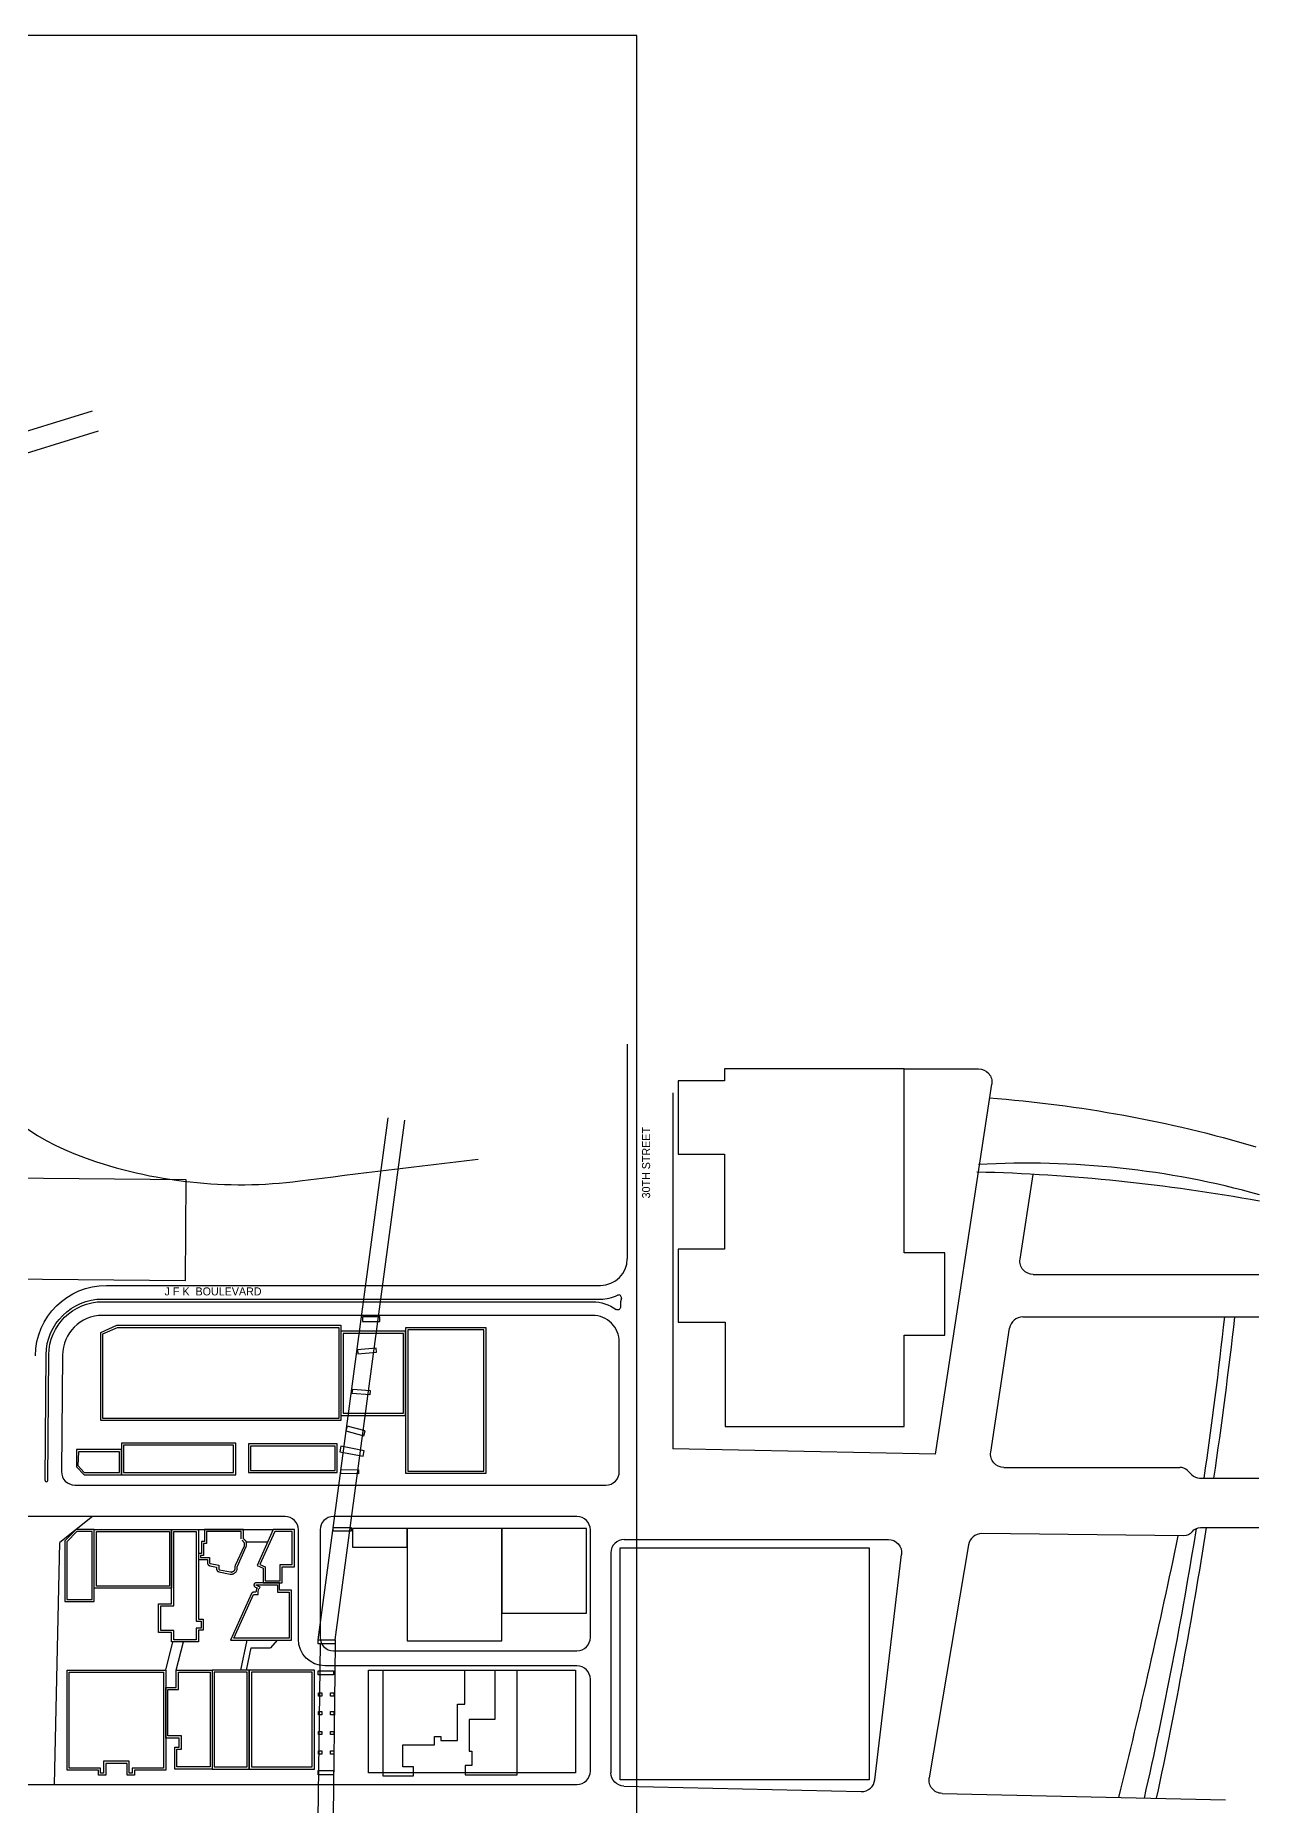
# Model space of a CAD drawing. Extents: x -2952 to 1328, y -1914 to 3293.
# Drawn here: x -965 to 1328, y -25 to 3293 of the extents above; entities that cross this region are included whole.
import ezdxf
from ezdxf.enums import TextEntityAlignment as Align

# ---------------------------------------------------------------- set-up
doc = ezdxf.new("R2010")
doc.units = 0
doc.linetypes.add('$$DASHED$$', pattern=[0])
for name, color, linetype in [('1', 7, 'CONTINUOUS'), ('14', 7, 'CONTINUOUS'), ('15', 7, 'CONTINUOUS'), ('29', 7, 'CONTINUOUS'), ('3', 7, 'CONTINUOUS'), ('4', 7, 'CONTINUOUS'), ('46', 7, 'CONTINUOUS')]:
    doc.layers.add(name, color=color, linetype=linetype)

msp = doc.modelspace()

# ---------------------------------------------------------------- linework, layer by layer
at = {"layer": '1', "color": 0, "linetype": 'CONTINUOUS'}
msp.add_lwpolyline([(161.4, -707.2), (161.4, 3292.8), (-2838.6, 3292.8), (-2838.6, -707.2)], close=True, dxfattribs=at)
at = {"layer": '14', "color": 0, "linetype": '$$DASHED$$'}
for p, q in [((-435.3, 285.4), (-304.4, 1263.8)), ((-403.5, 285.4), (-273.1, 1259.6)), ((-660.1, 492.3), (-519.6, 492.3)), ((-570.3, 469.3), (-529.9, 469.3)), ((-721.2, 228.7), (-707.9, 281.8)), ((-701.5, 228.7), (-688.2, 281.8)), ((-580.3, 228.7), (-568.7, 284.9)), ((-570.1, 228.7), (-561.4, 270.7)), ((-561.4, 270.7), (-525, 270.7)), ((-512.7, 284.9), (-525, 270.7)), ((-432.1, 278.4), (-440.6, -370.9)), ((-403.5, 278), (-411.9, -371.2))]:
    msp.add_line(p, q, dxfattribs=at)
at = {"layer": '14', "color": 0, "linetype": 'CONTINUOUS'}
for points in [[(238.9, 1333), (238.9, 1195.7), (325.9, 1195.7), (325.9, 1018), (238.9, 1018), (238.9, 880.8), (327.3, 880.8), (327.3, 685.6), (662.3, 685.6), (662.3, 856.7), (738.4, 856.7), (738.4, 1010.8), (662.3, 1010.8), (662.3, 1355.6), (325.9, 1355.6), (325.9, 1333), (238.9, 1333)], [(-842.8, 861.8), (-812.7, 875.1), (-392.9, 875.1), (-392.9, 696.6), (-842.8, 696.6)], [(-838.8, 859.2), (-811.8, 871.1), (-396.9, 871.1), (-396.9, 700.6), (-838.8, 700.6)], [(-271.7, 863.9), (-392.9, 863.9), (-392.9, 706.2), (-271.7, 706.2)], [(-352.5, 891.2), (-352.5, 882.3), (-320, 882.3), (-320, 891.2)], [(-120.9, 870.3), (-271.7, 870.3), (-271.7, 597.9), (-120.9, 597.9)], [(-124.9, 866.3), (-267.7, 866.3), (-267.7, 601.9), (-124.9, 601.9)], [(-275.7, 859.9), (-388.9, 859.9), (-388.9, 710.2), (-275.7, 710.2)], [(-361.7, 829), (-361, 821.6), (-326.2, 824.5), (-326.8, 831.9)], [(-370.9, 755.6), (-338.3, 752.9), (-339, 744.5), (-371.6, 747.2)], [(-381.3, 686.3), (-383.8, 677.2), (-350, 667.9), (-347.5, 677.1)], [(-873.8, 594.9), (-804.1, 594.9), (-804.1, 642.1), (-888.6, 642.1), (-888.6, 609.7), (-873.8, 594.9), (-873.8, 594.9)], [(-873.8, 598.9), (-808.1, 598.9), (-808.1, 638.1), (-884.6, 638.1), (-885.8, 612.5), (-873.8, 598.9), (-873.8, 598.9)], [(-590.1, 654.2), (-804.1, 654.2), (-804.1, 594.9), (-590.1, 594.9)], [(-594.1, 650.2), (-800.1, 650.2), (-800.1, 598.9), (-594.1, 598.9)], [(-400, 652.6), (-566.4, 652.6), (-566.4, 598.9), (-400, 598.9)], [(-404, 648.6), (-562.4, 648.6), (-562.4, 602.9), (-404, 602.9)], [(-392.9, 648.5), (-394.9, 638), (-351.3, 629.5), (-349.2, 640)], [(-392.9, 604.5), (-359.7, 603.9), (-359.8, 596.7), (-393, 597.2)], [(-855.1, 492.3), (-889.1, 492.3), (-910.3, 471.1), (-910.3, 357.4), (-855.1, 357.4)], [(-859.1, 488.3), (-887.5, 488.3), (-906.3, 469.4), (-906.3, 361.4), (-859.1, 361.4)], [(-710.3, 492.3), (-660.1, 492.3), (-660.1, 324.2), (-650.9, 324.2), (-650.9, 303.5), (-660.1, 303.5), (-660.1, 281.8), (-710.3, 281.8), (-710.3, 299.3), (-734.7, 299.3), (-734.7, 353.3), (-710.3, 353.3)], [(-706.3, 488.3), (-664.1, 488.3), (-664.1, 320.2), (-654.9, 320.2), (-654.9, 307.5), (-664.1, 307.5), (-664.1, 285.8), (-706.3, 285.8), (-706.3, 303.3), (-730.7, 303.3), (-730.7, 349.3), (-706.3, 349.3)], [(-480.2, 492.3), (-519.6, 492.3), (-549.9, 424.8), (-538.7, 419.8), (-538.7, 392.4), (-502.8, 392.4), (-502.8, 422.6), (-480.2, 422.6)], [(-484.2, 488.3), (-517, 488.3), (-544.6, 426.8), (-534.7, 422.4), (-534.7, 396.4), (-506.8, 396.4), (-506.8, 426.6), (-484.2, 426.6)], [(-373.9, 495.9), (-373.9, 489.2), (-407.6, 489.2), (-407.6, 495.9)], [(-268.8, 494.4), (-371.2, 494.4), (-371.2, 459.4), (-268.8, 459.4)], [(-91.3, 494.4), (-268.8, 494.4), (-268.8, 283.4), (-91.3, 283.4)], [(67.5, 494.4), (-91.3, 494.4), (-91.3, 335.5), (67.5, 335.5)], [(130, 457.7), (596.8, 457.7), (596.8, 22.9), (130, 22.9)], [(-435.3, 285.4), (-403.5, 285.4), (-403.5, 278), (-435.3, 278)], [(-906.2, 228.7), (-721.2, 228.7), (-721.2, 41.2), (-780, 41.2), (-780, 31.6), (-793.7, 31.6), (-793.7, 53.8), (-833.7, 53.8), (-833.7, 31.6), (-847.4, 31.6), (-847.4, 41.2), (-906.2, 41.2)], [(-902.2, 224.7), (-725.2, 224.7), (-725.2, 45.2), (-784, 45.2), (-784, 35.6), (-789.7, 35.6), (-789.7, 57.8), (-837.7, 57.8), (-837.7, 35.6), (-843.4, 35.6), (-843.4, 45.2), (-902.2, 45.2)], [(-634.2, 228.7), (-634.2, 43.4), (-704.3, 43.4), (-704.3, 84.4), (-695.8, 84.4), (-695.8, 101.4), (-721.2, 101.4), (-721.2, 196.3), (-701.5, 196.3), (-701.5, 228.7)], [(-638.2, 224.7), (-638.2, 47.4), (-700.3, 47.4), (-700.3, 80.4), (-691.8, 80.4), (-691.8, 105.4), (-717.2, 105.4), (-717.2, 192.3), (-697.5, 192.3), (-697.5, 224.7)], [(-564.7, 228.7), (-634.2, 228.7), (-634.2, 43.4), (-564.7, 43.4)], [(-568.7, 224.7), (-630.2, 224.7), (-630.2, 47.4), (-568.7, 47.4)], [(-442.7, 228.7), (-564.7, 228.7), (-564.7, 43.4), (-442.7, 43.4)], [(-446.7, 224.7), (-560.7, 224.7), (-560.7, 47.4), (-446.7, 47.4)], [(-435.3, 227.7), (-406.8, 227.7), (-406.8, 220.1), (-435.3, 220.1)], [(-434.7, 186.1), (-428.6, 186.1), (-428.6, 180), (-434.7, 180)], [(-412.4, 186.1), (-406.3, 186.1), (-406.3, 180), (-412.4, 180)], [(-434.7, 151), (-428.6, 151), (-428.6, 145), (-434.7, 145)], [(-412.4, 151), (-406.3, 151), (-406.3, 145), (-412.4, 145)], [(-434.7, 114), (-428.6, 114), (-428.6, 107.9), (-434.7, 107.9)], [(-412.4, 114), (-406.3, 114), (-406.3, 107.9), (-412.4, 107.9)], [(-434.7, 77.4), (-428.6, 77.4), (-428.6, 71.3), (-434.7, 71.3)], [(-412.4, 77.4), (-406.3, 77.4), (-406.3, 71.3), (-412.4, 71.3)], [(-435.3, 40.4), (-406.8, 40.4), (-406.8, 32.7), (-435.3, 32.7)]]:
    msp.add_lwpolyline(points, close=True, dxfattribs=at)
for points in [[(-575.8, 475), (-575.8, 492.3), (-648.8, 492.3), (-648.8, 469.8), (-654.5, 469.8), (-654.5, 447.3), (-660.1, 447.3), (-660.1, 436.1), (-643.2, 436.1), (-643.2, 430)], [(-579.8, 475), (-579.8, 488.3), (-644.8, 488.3), (-644.8, 465.8), (-650.5, 465.8), (-650.5, 443.3), (-656.1, 443.3), (-656.1, 440.1), (-639.2, 440.1), (-639.2, 430)], [(-590.4, 425.5), (-573.9, 462)], [(-586.7, 423.8), (-570.3, 460.4)], [(-638.7, 424.5), (-625.9, 421.9), (-625.9, 418.5)], [(-637.9, 428.4), (-621.9, 425.2), (-621.9, 418.5)], [(-621.4, 413), (-600.6, 408.8)], [(-620.6, 416.9), (-599.8, 412.8)], [(-560.5, 372.2), (-599.8, 284.9), (-485.8, 284.9), (-485.8, 378.8), (-508, 378.8), (-508, 392.4), (-551.7, 392.4), (-551.7, 392.4)], [(-551.7, 388.4), (-512, 388.4), (-512, 374.8), (-489.8, 374.8), (-489.8, 288.9), (-593.6, 288.9), (-556.8, 370.6), (-548.1, 370.6), (-548.1, 374.6)], [(-552.1, 374.6), (-556.7, 374.6)], [(-553.4, 384.4), (-550.1, 382.9)], [(-544, 384.5), (-551.8, 388), (-551.8, 388)]]:
    msp.add_lwpolyline(points, dxfattribs=at)
for points in [[(-574, 461.7, 0.050441), (-573.7, 463.3, 0.050446), (-573.6, 464.9, 0.050447), (-573.8, 466.5, 0.050444), (-574.4, 468, 0.050436), (-575.3, 469.4, 0.050426), (-576.4, 470.5, 0.050416), (-577.7, 471.5, 0.050416)], [(-570.3, 460.4, 0.050434), (-569.7, 462.7, 0.050437), (-569.6, 465.1, 0.050438), (-570, 467.5, 0.050436), (-570.8, 469.8, 0.050431), (-572.1, 471.8, 0.050424), (-573.8, 473.6, 0.050417), (-575.8, 475, 0.050417)], [(-643.2, 430, 0.049094), (-643.1, 428.9, 0.049093), (-642.8, 427.9, 0.049089), (-642.3, 426.9, 0.049083), (-641.6, 426, 0.049076), (-640.7, 425.3, 0.04907), (-639.8, 424.8, 0.049064), (-638.7, 424.5, 0.049064)], [(-639.2, 430, 0.049137), (-639.2, 429.7, 0.049133), (-639.1, 429.4, 0.049119), (-638.9, 429.1, 0.0491), (-638.7, 428.9, 0.049076), (-638.5, 428.7, 0.049053), (-638.2, 428.5, 0.049033), (-637.9, 428.4, 0.049033)], [(-625.9, 418.5, 0.049094), (-625.8, 417.4, 0.049093), (-625.5, 416.4, 0.049089), (-625, 415.4, 0.049083), (-624.3, 414.5, 0.049076), (-623.4, 413.8, 0.04907), (-622.4, 413.3, 0.049064), (-621.4, 413, 0.049064)], [(-621.9, 418.5, 0.049137), (-621.9, 418.2, 0.049133), (-621.8, 417.9, 0.049119), (-621.6, 417.6, 0.0491), (-621.4, 417.4, 0.049076), (-621.2, 417.2, 0.049053), (-620.9, 417, 0.049033), (-620.6, 416.9, 0.049033)], [(-600.6, 408.8, 0.046719), (-598.5, 408.6, 0.046718), (-596.4, 408.8, 0.046719), (-594.4, 409.3, 0.046722), (-592.5, 410.3, 0.046727), (-590.8, 411.5, 0.046733), (-589.4, 413.1, 0.046739), (-588.3, 414.9, 0.046744), (-587.6, 416.8, 0.046749), (-587.2, 418.9, 0.046751), (-587.2, 421, 0.046751)], [(-599.8, 412.8, 0.04671), (-598.5, 412.6, 0.046708), (-597.1, 412.7, 0.04671), (-595.8, 413.1, 0.046715), (-594.6, 413.7, 0.046722), (-593.5, 414.5, 0.046732), (-592.6, 415.5, 0.046741), (-591.9, 416.6, 0.04675), (-591.4, 417.9, 0.046757), (-591.2, 419.2, 0.04676), (-591.2, 420.6, 0.04676)], [(-591.2, 420.6, -0.043563), (-591.2, 422.2, -0.043562), (-590.9, 423.9, -0.04356), (-590.4, 425.5, -0.04356)], [(-587.2, 421, -0.043569), (-587.2, 421.9, -0.043567), (-587.1, 422.9, -0.043564), (-586.7, 423.8, -0.043564)], [(-556.7, 374.6, 0.047912), (-557.5, 374.6, 0.047913), (-558.2, 374.3, 0.047916), (-559, 374, 0.047922), (-559.6, 373.5, 0.047928), (-560.1, 372.9, 0.047935), (-560.5, 372.2, 0.047935)], [(-551.7, 392.4, 0.04857), (-552.5, 392.3, 0.048571), (-553.3, 392, 0.048575), (-554, 391.7, 0.04858), (-554.6, 391.2, 0.048587), (-555.2, 390.5, 0.048593), (-555.5, 389.8, 0.048599), (-555.8, 389.1, 0.048603), (-555.9, 388.2, 0.048604), (-555.8, 387.4, 0.048603), (-555.6, 386.7, 0.0486), (-555.2, 385.9, 0.048595), (-554.7, 385.3, 0.048588), (-554.1, 384.8, 0.048581), (-553.4, 384.4, 0.048581)], [(-550.1, 382.9, 0.05932), (-551.6, 378.9, 0.059327), (-552.1, 374.6, 0.059327)], [(-551.8, 388, -0.048424), (-551.8, 388, -0.048578), (-551.8, 388.1, -0.048729), (-551.9, 388.1, -0.048855), (-551.9, 388.1, -0.048937), (-551.9, 388.1, -0.048961), (-551.9, 388.2, -0.048924), (-551.9, 388.2, -0.048832), (-551.9, 388.2, -0.048699), (-551.9, 388.3, -0.048545), (-551.8, 388.3, -0.048393), (-551.8, 388.3, -0.048266), (-551.8, 388.3, -0.048182), (-551.7, 388.4, -0.048153), (-551.7, 388.4, -0.048153)], [(-548.1, 374.6, -0.048794), (-547.9, 377.4, -0.048789), (-547.1, 380, -0.048782), (-545.8, 382.4, -0.048773), (-544, 384.5, -0.048773)]]:
    msp.add_lwpolyline(points, format="xyb", dxfattribs=at)
at = {"layer": '15', "color": 0, "linetype": 'CONTINUOUS'}
for points in [[(-855.1, 492.3), (-710.3, 492.3), (-710.3, 382.4), (-855.1, 382.4)], [(-851.1, 488.3), (-714.3, 488.3), (-714.3, 386.4), (-851.1, 386.4)]]:
    msp.add_lwpolyline(points, close=True, dxfattribs=at)
at = {"layer": '29', "color": 0, "linetype": '$$DASHED$$'}
for points in [[(-314.3, 228.1), (-314.3, 30.6), (-256.9, 30.6), (-256.9, 47.2), (-277.1, 47.2), (-277.1, 88.6), (-217.7, 88.6), (-217.7, 104.1), (-205.7, 104.1), (-205.7, 96.6), (-174.8, 96.6), (-174.8, 165), (-160.9, 165), (-160.9, 228.1)], [(-104.7, 136.2), (-152.7, 136.2), (-152.7, 77.1), (-147.6, 77.1), (-147.6, 50.1), (-160.3, 50.1), (-160.3, 32.3), (-63, 32.3), (-63, 228.1), (-104.7, 228.1)]]:
    msp.add_lwpolyline(points, close=True, dxfattribs=at)
at = {"layer": '3', "color": 0, "linetype": 'CONTINUOUS'}
for p, q in [((-1210.5, 2480.4), (-858.7, 2589.1)), ((-1339.8, 2399.1), (-847, 2551.4)), ((143.6, 1402.2), (143.6, 999.9)), ((662.3, 1355.6), (801.9, 1355.6)), ((229, 1310.7), (229, 643.7)), ((721.1, 633.5), (826.6, 1326.8)), ((879.7, 999), (903.9, 1158)), ((904.4, 970.2), (1327.1, 970.2)), ((-832.4, 949.9), (93.6, 949.9)), ((-839.7, 924.2), (93.6, 924.2)), ((-839.7, 919.2), (78.6, 919.2)), ((824.6, 637.5), (860, 869.5)), ((884.7, 890.7), (1327.1, 890.7)), ((-947.4, 584.3), (-945.3, 819.5)), ((-942.4, 584.3), (-940.3, 819.5)), ((721.1, 633.5), (229, 643.7)), ((849.3, 608.7), (1179.1, 608.7)), ((1193.3, 602.9), (1201.6, 594.6)), ((1215.7, 588.7), (1327.1, 588.7)), ((137.9, 473.7), (632.8, 473.7)), ((1186.1, 480.4), (807.9, 484.6)), ((1218, 495.9), (1327.1, 495.9)), ((112.9, 448.7), (112.9, 36.5)), ((607.5, 23.3), (657.6, 445.7)), ((782.9, 463.8), (709.4, 26.9)), ((137.3, 11.5), (582.1, 1.2)), ((733.5, -2.3), (1264.8, -14.5))]:
    msp.add_line(p, q, dxfattribs=at)
at = {"layer": '3', "color": 0, "linetype": '$$DASHED$$'}
for p in [(-858.2, 516.7), (-929.6, 14.5)]:
    msp.add_line(p, (-919.6, 468.2), dxfattribs=at)
at = {"layer": '3', "color": 0, "linetype": 'CONTINUOUS'}
for points in [[(-1156.9, 2418.8, 0.014038), (-1194.4, 1654.3, 0.322028), (-875.4, 1190, 0.11884), (-470, 1145.7, -0.002762), (-136, 1186.6)], [(-891.6, 575.7), (103.6, 575.7, 0.414214), (128.6, 600.7), (128.6, 843.6, 0.414214), (78.6, 893.6), (-839.7, 893.6, 0.411582), (-914.7, 819.2), (-916.6, 600.9, 0.41685), (-891.6, 575.7), (-891.6, 575.7)], [(-497.7, 516.7), (-1571.5, 516.7, 0.414214), (-1596.5, 491.7), (-1596.5, 39.5, 0.414214), (-1571.5, 14.5), (49.4, 14.5, 0.414214), (74.4, 39.5), (74.4, 211.8, 0.414214), (49.4, 236.8), (-422.7, 236.8, -0.414206), (-472.7, 286.8), (-472.7, 491.7, 0.414214), (-497.7, 516.7)], [(-1596.5, 491.7), (-1596.5, 39.5, 0.414214), (-1571.5, 14.5), (49.4, 14.5, 0.414214), (74.4, 39.5), (74.4, 211.8, 0.414214), (49.4, 236.8), (-422.7, 236.8, -0.414206), (-472.7, 286.8), (-472.7, 491.7, 0.414214), (-497.7, 516.7), (-1571.5, 516.7, 0.414214), (-1596.5, 491.7)], [(-432, 491.7), (-432, 289.9, 0.414214), (-407, 264.9), (49.4, 264.9, 0.414222), (74.4, 289.9), (74.4, 491.7, 0.414214), (49.4, 516.7), (-407, 516.7, 0.414214), (-432, 491.7)]]:
    msp.add_lwpolyline(points, format="xyb", dxfattribs=at)
msp.add_lwpolyline([(132.6, 925.9), (131.2, 919), (130.7, 908.6)], dxfattribs=at)
at = {"layer": '3', "color": 0, "linetype": 'CONTINUOUS', "extrusion": (0, 0, -1)}
for centre, radius, start, end in [((-801.9, 1330.6), 25, 90, 188.6555), ((-641.4, -1093), 2401, 94.3063, 106.4526), ((-904.4, 995.2), 25, 270, 8.6555), ((832.4, 816.9), 133, 0.5153, 90), ((839.7, 818.6), 105.7, 0.5153, 90), ((839.7, 818.6), 100.7, 0.5153, 90), ((-78.6, 844.7), 74.5, 90, 126.2786), ((-125.7, 908.8), 5, 182.8614, 306.2786), ((6605.9, 1739.9), 7914, 186.15933, 188.36387), ((-849.3, 633.7), 25, 270, 8.6555), ((-632.8, 448.7), 25, 90, 186.7626), ((6605.9, 1739.9), 7914, 189.0581, 192.78171), ((-1186.4, 500.4), 20, 217.6991, 270.7588), ((-1218, 475.9), 20, 37.6991, 90), ((-137.9, 36.5), 25, 271.3223, 0), ((-734, 22.7), 25, 271.3223, 9.5513)]:
    msp.add_arc(centre, radius, start, end, dxfattribs=at)
at = {"layer": '3', "color": 0, "linetype": 'CONTINUOUS'}
for centre, radius, start, end in [((716.4, -2229.8), 3393, 79.6143, 88.6072), ((894, -445.8), 1624.7, 74.4926, 93.263), ((93.6, 999.9), 50, 270, 360), ((93.6, 998.4), 74.2, 270, 295.502), ((127.7, 926.9), 5, 348.2791, 115.502), ((884.7, 865.7), 25, 90, 171.3445), ((-8142.6, 1958.6), 9485, 351.69586, 353.53572), ((1179.1, 588.7), 20, 45, 90), ((-944.9, 584.3), 2.5, 179.4833, 359.4861), ((1215.7, 608.7), 20, 225.0001, 270), ((137.9, 448.7), 25, 90, 180), ((807.5, 459.6), 25, 89.2412, 170.4487), ((-12363.7, 3293.7), 13828.9, 346.17873, 348.26226), ((-8142.6, 1958.6), 9485, 348.01171, 351.12895), ((582.7, 26.2), 25, 268.6777, 353.2373)]:
    msp.add_arc(centre, radius, start, end, dxfattribs=at)
at = {"layer": '4', "color": 0, "linetype": 'CONTINUOUS'}
for points in [[(-685.1, 958.4), (-1018.9, 961.4), (-1017.2, 1151.4), (-683.4, 1148.4)], [(-341, 228.7), (46.6, 228.7), (46.6, 36.2), (-341, 36.2)]]:
    msp.add_lwpolyline(points, close=True, dxfattribs=at)

# ---------------------------------------------------------------- texts
at = {"layer": '46', "color": 0, "linetype": 'CONTINUOUS'}
msp.add_text('30TH STREET', height=15, rotation=90, dxfattribs=at).set_placement((178.9, 1179.8), align=Align.MIDDLE)
msp.add_text('J F K  BOULEVARD', height=15, dxfattribs=at).set_placement((-632.5, 938.6), align=Align.MIDDLE)

doc.saveas('drawing.dxf')
